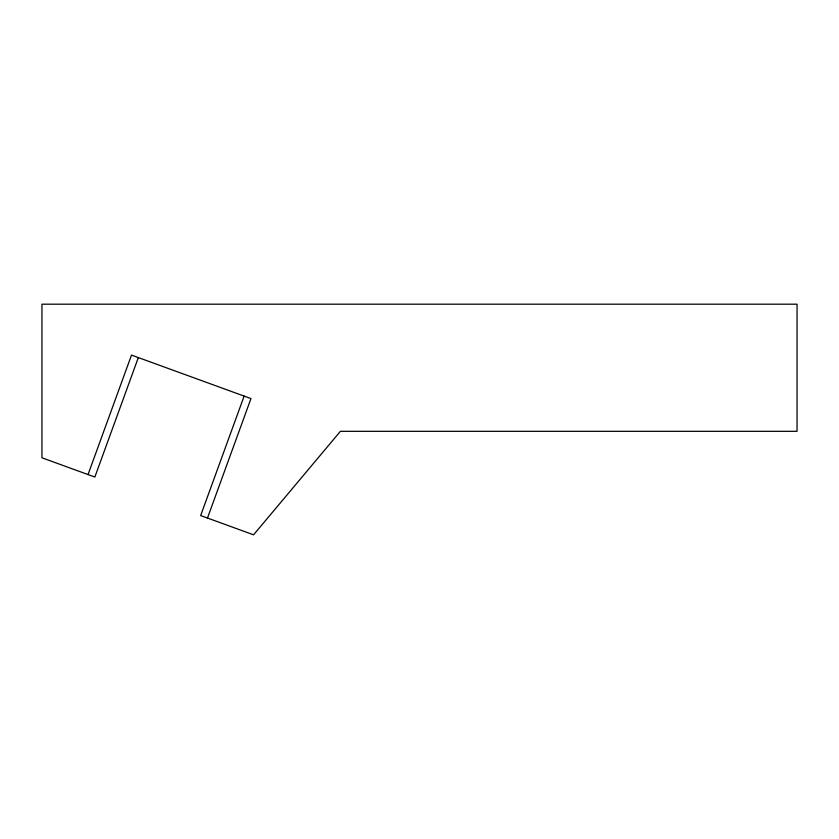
<?xml version="1.0" encoding="UTF-8"?>
<svg xmlns="http://www.w3.org/2000/svg" width="839" height="839" viewBox="0 0 839 839"><rect width="100%" height="100%" fill="white"/><g stroke="black" fill="none" stroke-linecap="round" stroke-linejoin="round"><path stroke-width="1.26" d="M88.032 474.559L131.503 355.096L250.966 398.577L207.485 518.041M138.33 357.582L94.849 477.045L41.95 457.79L41.95 304.19L797.05 304.19L797.05 431.319L340.403 431.319L253.567 534.81L200.657 515.555L244.139 396.092"/></g></svg>
